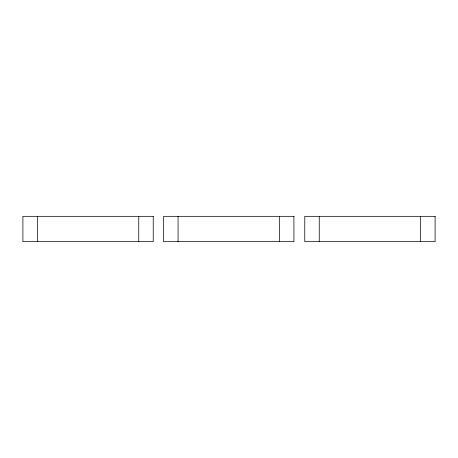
<?xml version="1.0" encoding="UTF-8"?>
<svg xmlns="http://www.w3.org/2000/svg" width="458" height="458" viewBox="0 0 458 458"><rect width="100%" height="100%" fill="white"/><g stroke="black" fill="none" stroke-linecap="round" stroke-linejoin="round"><path stroke-width="0.69" d="M420.621 216.331L420.621 241.669M319.255 216.331L319.255 241.669M279.437 216.331L279.437 241.669M178.07 216.331L178.07 241.669M138.745 216.331L138.745 241.669M37.379 216.331L37.379 241.669M153.224 216.331L22.9 216.331L22.9 241.669L153.224 241.669L153.224 216.331M293.916 216.331L163.592 216.331L163.592 241.669L293.916 241.669L293.916 216.331M435.1 216.331L304.776 216.331L304.776 241.669L435.1 241.669L435.1 216.331"/></g></svg>
